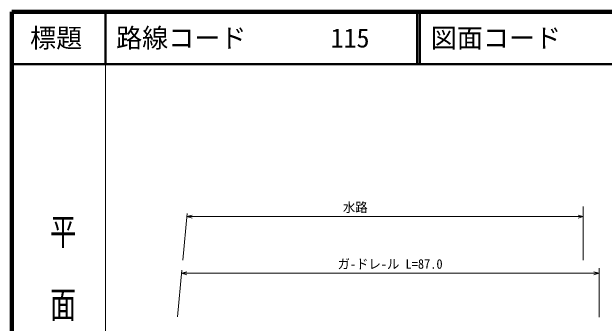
# Model space of a CAD drawing. Units: millimetres, scale not verified. Extents: x 40000 to 680000, y 20000 to 380000.
# Drawn here: x 40000 to 153646, y 320331 to 380000 of the extents above; entities that cross this region are included whole.
import ezdxf
from ezdxf.enums import TextEntityAlignment as Align

# ---------------------------------------------------------------- set-up
doc = ezdxf.new("R2010")
doc.units = ezdxf.units.MM
doc.header["$LTSCALE"] = 1000
for name, color, linetype, lineweight in [('M-STR-HTXT', 7, 'Continuous', 13), ('M-TTL', 2, 'Continuous', 140), ('M-TTL-BAND', 7, 'Continuous', 13), ('M-TTL-LINE', 7, 'Continuous', 50)]:
    doc.layers.add(name, color=color, linetype=linetype, lineweight=lineweight)
doc.layers.add('M-TTL-TXT', color=7, linetype='Continuous')
doc.styles.add('@ＭＳ ゴシック', font='')
doc.styles.add('ＭＳ ゴシック', font='')
doc.styles.get('@ＭＳ ゴシック').set_extended_font_data('@MS Gothic')
doc.styles.get('ＭＳ ゴシック').set_extended_font_data('MS Gothic')

msp = doc.modelspace()

# ---------------------------------------------------------------- linework, layer by layer
at = {"layer": 'M-STR-HTXT'}
for p, q in [((149632, 332383), (149632, 342686)), ((72790, 332383), (73645, 341375)), ((73586, 340754), (74586, 341034)), ((148632, 341034), (149632, 340754)), ((74586, 340474), (73586, 340754)), ((73586, 340754), (149632, 340754)), ((149632, 340754), (148632, 340474)), ((152664, 330895), (152664, 321506)), ((71757, 321525), (72612, 330517)), ((72553, 329895), (73553, 330175)), ((73553, 329615), (72553, 329895)), ((72553, 329895), (152664, 329895)), ((151664, 330175), (152664, 329895)), ((152664, 329895), (151664, 329615))]:
    msp.add_line(p, q, dxfattribs=at)
at = {"layer": 'M-TTL'}
for p, q in [((40000, 380000), (40000, 20000)), ((680000, 380000), (40000, 380000))]:
    msp.add_line(p, q, dxfattribs=at)
at = {"layer": 'M-TTL-BAND'}
msp.add_line((58000, 370000), (58000, 20000), dxfattribs=at)
at = {"layer": 'M-TTL-LINE'}
for p, q in [((58000, 380000), (58000, 370000)), ((117750, 380000), (117750, 370000)), ((118250, 380000), (118250, 370000)), ((40000, 370000), (680000, 370000))]:
    msp.add_line(p, q, dxfattribs=at)

# ---------------------------------------------------------------- texts
at = {"layer": 'M-STR-HTXT', "style": 'ＭＳ ゴシック', "width": 0.95}
for s, p in [('水路', (103520, 341066)), ('ガ-ドレ-ル L=87.0', (102487, 330208))]:
    msp.add_text(s, height=1833, dxfattribs=at).set_placement(p, align=Align.BOTTOM_LEFT)
at = {"layer": 'M-TTL-BAND', "style": '@ＭＳ ゴシック', "width": 1.4}
msp.add_text('平  面  図', height=3666, rotation=270, dxfattribs=at).set_placement((49777, 306475), align=Align.MIDDLE_RIGHT)
at = {"layer": 'M-TTL-TXT', "style": 'ＭＳ ゴシック'}
msp.add_text('標題', height=3666, dxfattribs=at).set_placement((48500, 375000), align=Align.MIDDLE_CENTER)
for s, p in [('路線コード', (60000, 375000)), ('115', (101142, 375000)), ('図面コード', (120380, 375000))]:
    msp.add_text(s, height=3666, dxfattribs=at).set_placement(p, align=Align.MIDDLE_LEFT)

doc.saveas('drawing.dxf')
